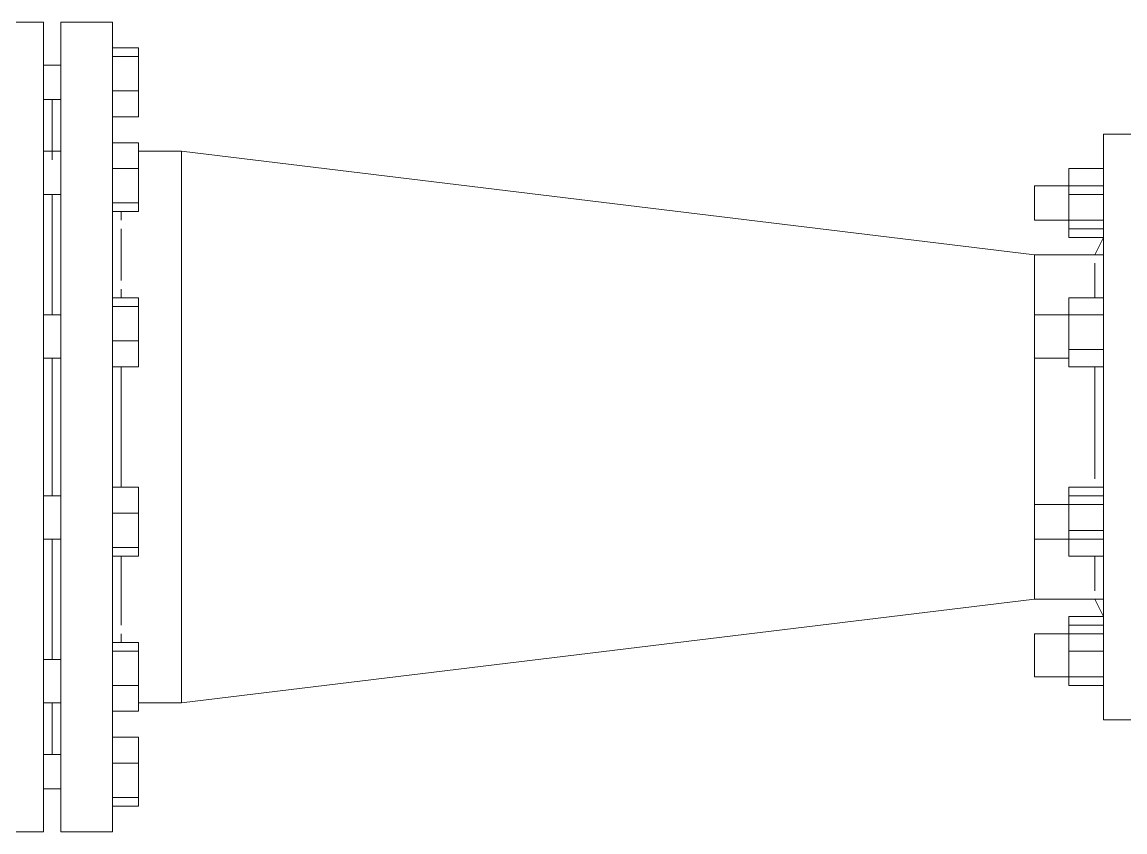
# Model space of a CAD drawing. Extents: x -187 to 52, y -9 to 65.
# Drawn here: x -129.109 to -128.568, y 35.937 to 36.335 of the extents above; entities that cross this region are included whole.
import ezdxf

# ---------------------------------------------------------------- set-up
doc = ezdxf.new("R2010")
doc.units = 0
doc.header["$MEASUREMENT"] = 0
doc.layers.add('PDF4_Geometría', color=7, linetype='Continuous')

msp = doc.modelspace()

# ---------------------------------------------------------------- linework, layer by layer
at = {"layer": 'PDF4_Geometría', "lineweight": 9}
for points in [[(-129.12007, 36.33489), (-129.09893, 36.33489)], [(-129.09893, 36.31374), (-129.09893, 36.3222), (-129.09893, 36.33066), (-129.09893, 36.33489), (-129.09893, 36.33066), (-129.09893, 36.3222)], [(-129.09047, 36.33489), (-129.06509, 36.33489)], [(-129.09047, 36.31374), (-129.09047, 36.3222), (-129.09047, 36.33066), (-129.09047, 36.33489), (-129.09047, 36.33066), (-129.09047, 36.3222)], [(-129.06509, 36.31374), (-129.06509, 36.3222), (-129.06509, 36.33066), (-129.06509, 36.33489), (-129.06509, 36.33066), (-129.06509, 36.3222)], [(-129.06509, 36.31374), (-129.06509, 36.31797), (-129.06509, 36.3222), (-129.06509, 36.31797)], [(-129.06509, 36.31374), (-129.06509, 36.31797), (-129.06509, 36.3222), (-129.06509, 36.31797)], [(-129.06509, 36.31374), (-129.06509, 36.3222), (-129.06509, 36.30951), (-129.06509, 36.29683), (-129.06509, 36.30951), (-129.06509, 36.3222)], [(-129.09893, 36.31374), (-129.09047, 36.31374)], [(-129.09893, 36.31374), (-129.09047, 36.31374)], [(-129.09047, 36.29683), (-129.09893, 36.29683)], [(-129.09047, 36.29683), (-129.0947, 36.29683), (-129.09893, 36.29683)], [(-129.09893, 36.28837), (-129.09893, 36.2926), (-129.09893, 36.28837), (-129.09893, 36.29683)], [(-129.0947, 36.28837), (-129.0947, 36.29683), (-129.0947, 36.28837), (-129.0947, 36.29683)], [(-129.0947, 36.28837), (-129.0947, 36.29683), (-129.0947, 36.28837), (-129.0947, 36.27568), (-129.0947, 36.26722), (-129.0947, 36.27568), (-129.0947, 36.28837), (-129.0947, 36.29683)], [(-129.0947, 36.26722), (-129.0947, 36.27568), (-129.0947, 36.28837), (-129.0947, 36.29683), (-129.0947, 36.28837), (-129.0947, 36.29683), (-129.0947, 36.28837), (-129.0947, 36.27568)], [(-129.09047, 36.28837), (-129.09047, 36.2926), (-129.09047, 36.28837), (-129.09047, 36.29683)], [(-129.06509, 36.29683), (-129.06509, 36.30106), (-129.06509, 36.29683), (-129.06509, 36.28837), (-129.06509, 36.29683), (-129.06509, 36.28837)], [(-129.06509, 36.29683), (-129.06509, 36.2926), (-129.06509, 36.28837), (-129.06509, 36.2926)], [(-129.06509, 36.29683), (-129.06509, 36.2926), (-129.06509, 36.28837), (-129.06509, 36.2926), (-129.06509, 36.29683), (-129.06509, 36.2926), (-129.06509, 36.28837), (-129.06509, 36.2926)], [(-129.06509, 36.27568), (-129.06509, 36.26722), (-129.06509, 36.25454), (-129.06509, 36.24185), (-129.06509, 36.25454), (-129.06509, 36.26722), (-129.06509, 36.27568), (-129.06509, 36.27991)], [(-128.57875, 36.27991), (-128.5576, 36.27991)], [(-128.57875, 36.25454), (-128.57875, 36.26722), (-128.57875, 36.27568), (-128.57875, 36.27991), (-128.57875, 36.27568), (-128.57875, 36.26722)], [(-129.06509, 36.27568), (-129.05241, 36.27568), (-129.05241, 36.27145), (-129.05241, 36.27568)], [(-129.09893, 36.25031), (-129.09047, 36.25031), (-129.09047, 36.25454), (-129.09047, 36.25877), (-129.09047, 36.26299), (-129.09047, 36.26722), (-129.09047, 36.27145), (-129.09893, 36.27145), (-129.09893, 36.26722), (-129.09893, 36.26299), (-129.09893, 36.25877), (-129.09893, 36.25454)], [(-128.57875, 36.25454), (-128.57875, 36.25877), (-128.57875, 36.26722), (-128.57875, 36.25877), (-128.57875, 36.25454), (-128.57875, 36.25877), (-128.57875, 36.26722), (-128.57875, 36.25877)], [(-128.57875, 36.25454), (-128.57875, 36.25877), (-128.57875, 36.26722), (-128.57875, 36.25877)], [(-128.57875, 36.25454), (-128.57875, 36.25877), (-128.57875, 36.26722), (-128.57875, 36.25877), (-128.57875, 36.25454), (-128.57875, 36.25877), (-128.57875, 36.26722), (-128.57875, 36.25877)], [(-128.57875, 36.25877), (-128.57875, 36.26722), (-128.57875, 36.25877), (-128.57875, 36.24608), (-128.57875, 36.23339), (-128.57875, 36.24608), (-128.57875, 36.25877), (-128.57875, 36.26722), (-128.57875, 36.25877), (-128.57875, 36.25031), (-128.57875, 36.23762), (-128.57875, 36.25031)], [(-128.59567, 36.26299), (-128.59567, 36.25031), (-128.57875, 36.25031), (-128.57875, 36.26299)], [(-128.57875, 36.26299), (-128.57875, 36.25454)], [(-128.61258, 36.25454), (-128.61258, 36.25031), (-128.61258, 36.23762), (-128.61258, 36.24608)], [(-128.61258, 36.25454), (-128.61258, 36.25031), (-128.61258, 36.23762), (-128.61258, 36.24608)], [(-129.0947, 36.25031), (-129.0947, 36.21647), (-129.0947, 36.1911), (-129.0947, 36.21647)], [(-129.0947, 36.1911), (-129.0947, 36.21647), (-129.0947, 36.25031), (-129.0947, 36.21647)], [(-128.59567, 36.23762), (-128.61258, 36.23762)], [(-128.59567, 36.23339), (-128.59567, 36.23762), (-128.59567, 36.23339), (-128.59567, 36.22916), (-128.57875, 36.22916), (-128.57875, 36.23339), (-128.57875, 36.23762), (-128.57875, 36.22493), (-128.57875, 36.23762), (-128.61258, 36.23762), (-128.59567, 36.23762)], [(-128.57875, 36.23762), (-128.57875, 36.23339), (-128.57875, 36.22916), (-128.57875, 36.23339), (-128.57875, 36.23762), (-128.57875, 36.23339), (-128.57875, 36.22916), (-128.57875, 36.23339)], [(-128.57875, 36.23762), (-128.57875, 36.23339), (-128.57875, 36.22916), (-128.57875, 36.23339), (-128.57875, 36.22916), (-128.57875, 36.23339)], [(-128.57875, 36.23762), (-128.57875, 36.23339), (-128.57875, 36.22916), (-128.57875, 36.23339), (-128.57875, 36.23762), (-128.57875, 36.23339), (-128.57875, 36.22916), (-128.57875, 36.23339)], [(-128.57875, 36.23762), (-128.57875, 36.23339), (-128.57875, 36.22916), (-128.57875, 36.23339), (-128.57875, 36.22916), (-128.57875, 36.23339)], [(-129.06509, 36.1911), (-129.06509, 36.18687), (-129.06509, 36.18264), (-129.06509, 36.17841), (-129.06509, 36.17418), (-129.06509, 36.16995), (-129.06509, 36.1615), (-129.06509, 36.16995), (-129.06509, 36.18264), (-129.06509, 36.19533), (-129.06509, 36.19956), (-129.06509, 36.19533)], [(-128.57875, 36.19956), (-128.57875, 36.19533), (-128.57875, 36.1911), (-128.57875, 36.19533)], [(-128.61258, 36.1911), (-128.61258, 36.18687), (-128.61258, 36.17841), (-128.61258, 36.16995), (-128.61258, 36.17841), (-128.61258, 36.18687)], [(-128.57875, 36.1911), (-128.57875, 36.18687), (-128.57875, 36.17841), (-128.57875, 36.16995), (-128.57875, 36.17841), (-128.57875, 36.18687)], [(-129.0947, 36.16995), (-129.0947, 36.13612), (-129.0947, 36.10229), (-129.0947, 36.13612)], [(-129.0947, 36.13612), (-129.0947, 36.10229)], [(-129.06509, 36.10652), (-129.06509, 36.09383), (-129.06509, 36.08114), (-129.06509, 36.07269), (-129.06509, 36.08114), (-129.06509, 36.09383)], [(-128.57875, 36.10652), (-128.57875, 36.10229), (-128.59567, 36.10229), (-128.59567, 36.10652)], [(-128.57875, 36.10229), (-128.57875, 36.0896), (-128.57875, 36.07691), (-128.57875, 36.07269), (-128.57875, 36.07691), (-128.57875, 36.07269), (-128.57875, 36.07691), (-128.57875, 36.0896)], [(-128.57875, 36.09806), (-128.57875, 36.08537), (-128.57875, 36.08114), (-128.57875, 36.08537), (-128.57875, 36.09806), (-128.57875, 36.10229)], [(-128.61258, 36.09806), (-128.61258, 36.08537), (-128.61258, 36.08114), (-128.61258, 36.09383)], [(-128.59567, 36.08537), (-128.59567, 36.07269), (-128.57875, 36.07269), (-128.57875, 36.08537)], [(-129.09893, 36.02194), (-129.09893, 36.05577), (-129.09893, 36.08114), (-129.09047, 36.08114), (-129.09047, 36.05577), (-129.09047, 36.02194)], [(-129.0947, 36.08114), (-129.0947, 36.05577), (-129.0947, 36.02194), (-129.0947, 36.05577)], [(-129.0947, 36.08114), (-129.0947, 36.05577), (-129.0947, 36.02194), (-129.0947, 36.05577)], [(-128.57875, 36.03462), (-128.57875, 36.03885), (-128.57875, 36.04308), (-128.57875, 36.03885), (-128.57875, 36.03462), (-128.57875, 36.03885), (-128.57875, 36.04308), (-128.57875, 36.03885)], [(-128.57875, 36.03462), (-128.57875, 36.03885), (-128.57875, 36.04308), (-128.57875, 36.03885), (-128.57875, 36.04308), (-128.57875, 36.03885)], [(-128.57875, 36.04308), (-128.57875, 36.03462)], [(-128.57875, 36.02617), (-128.57875, 36.01348), (-128.57875, 36.00502), (-128.57875, 36.01348), (-128.57875, 36.01771), (-128.57875, 36.01348), (-128.57875, 36.00502), (-128.57875, 36.01348), (-128.57875, 36.02617), (-128.57875, 36.01771), (-128.57875, 36.02617), (-128.57875, 36.03462), (-128.57875, 36.02617), (-128.57875, 36.03885), (-128.57875, 36.04308), (-128.57875, 36.03885), (-128.57875, 36.03462), (-128.57875, 36.03885), (-128.57875, 36.04308), (-128.57875, 36.03885)], [(-128.57875, 36.03462), (-128.57875, 36.03885), (-128.57875, 36.04308), (-128.57875, 36.03885), (-128.57875, 36.04308), (-128.57875, 36.03885)], [(-128.61258, 36.03462), (-128.59567, 36.03462)], [(-128.61258, 36.01771), (-128.61258, 36.01348), (-128.61258, 36.02194), (-128.61258, 36.03039), (-128.61258, 36.03462), (-128.61258, 36.02617)], [(-128.61258, 36.02617), (-128.61258, 36.01771), (-128.61258, 36.01348), (-128.61258, 36.01771)], [(-128.59567, 36.01348), (-128.61258, 36.01348)], [(-128.57875, 36.01348), (-128.57875, 36.00502), (-128.57875, 35.99656), (-128.57875, 35.99233), (-128.57875, 35.99656), (-128.57875, 36.00502)], [(-128.57875, 36.01348), (-128.57875, 36.00502), (-128.57875, 36.01348), (-128.57875, 36.00502)], [(-129.06509, 36.00079), (-129.06509, 36.00502)], [(-129.0947, 36.00079), (-129.0947, 35.99656), (-129.0947, 35.98387), (-129.0947, 35.97542), (-129.0947, 35.98387), (-129.0947, 35.97542), (-129.0947, 35.98387), (-129.0947, 35.99656)], [(-129.0947, 36.00079), (-129.0947, 35.99656), (-129.0947, 35.98387), (-129.0947, 35.97542), (-129.0947, 35.98387), (-129.0947, 35.97542), (-129.0947, 35.98387), (-129.0947, 35.99656)], [(-129.06509, 35.99656), (-129.06509, 35.99233)], [(-129.06509, 35.99233), (-129.06509, 35.97965)], [(-128.5576, 35.99233), (-128.57875, 35.99233)], [(-129.09893, 35.98387), (-129.09893, 35.97542), (-129.09893, 35.98387), (-129.09893, 35.97965)], [(-129.0947, 35.98387), (-129.0947, 35.97542), (-129.0947, 35.98387), (-129.0947, 35.97542)], [(-129.09047, 35.98387), (-129.09047, 35.97542), (-129.09047, 35.98387), (-129.09047, 35.97965)], [(-129.06509, 35.97542), (-129.06509, 35.97965), (-129.06509, 35.98387), (-129.06509, 35.97965)], [(-129.09893, 35.97542), (-129.09047, 35.97542)], [(-129.09893, 35.97542), (-129.0947, 35.97542), (-129.09047, 35.97542)], [(-129.06509, 35.96696), (-129.06509, 35.95427), (-129.06509, 35.95004), (-129.06509, 35.95427), (-129.06509, 35.9585), (-129.06509, 35.95427), (-129.06509, 35.95004), (-129.06509, 35.95427), (-129.06509, 35.96696), (-129.06509, 35.96273)], [(-129.09047, 35.9585), (-129.09893, 35.9585)], [(-129.09893, 35.9585), (-129.09893, 35.95004), (-129.09893, 35.94158), (-129.09893, 35.93735), (-129.09893, 35.94158), (-129.09893, 35.95004)], [(-129.09047, 35.9585), (-129.09047, 35.95004), (-129.09047, 35.94158), (-129.09047, 35.93735), (-129.09047, 35.94158), (-129.09047, 35.95004)], [(-129.06509, 35.9585), (-129.06509, 35.95004), (-129.06509, 35.94158), (-129.06509, 35.93735), (-129.06509, 35.94158), (-129.06509, 35.95004)], [(-129.06509, 35.9585), (-129.06509, 35.95427), (-129.06509, 35.95004), (-129.06509, 35.95427)], [(-129.09893, 35.93735), (-129.12007, 35.93735)], [(-129.06509, 35.93735), (-129.09047, 35.93735)]]:
    msp.add_lwpolyline(points, close=True, dxfattribs=at)
for points in [[(-129.09893, 36.13612), (-129.09893, 36.18264), (-129.09893, 36.22916), (-129.09893, 36.26722), (-129.09893, 36.29683), (-129.09893, 36.3222), (-129.09893, 36.33066), (-129.09893, 36.33489), (-129.09893, 36.33066), (-129.09893, 36.3222), (-129.09893, 36.31374)], [(-129.09047, 36.31374), (-129.09047, 36.3222), (-129.09047, 36.33066), (-129.09047, 36.33489), (-129.09047, 36.33066), (-129.09047, 36.3222), (-129.09047, 36.29683), (-129.09047, 36.26722), (-129.09047, 36.22916), (-129.09047, 36.18264), (-129.09047, 36.13612), (-129.09047, 36.16995)], [(-129.06509, 35.9585), (-129.06509, 35.95427), (-129.05241, 35.95427), (-129.05241, 35.95004), (-129.06509, 35.95004), (-129.06509, 35.95427), (-129.06509, 35.97119), (-129.06509, 35.98387), (-129.05241, 35.98387), (-129.05241, 35.97119), (-129.05241, 35.95427), (-129.05241, 35.95004), (-129.06509, 35.95004), (-129.06509, 35.95427), (-129.06509, 35.9585), (-129.06509, 35.95004), (-129.06509, 35.94158), (-129.06509, 35.93735), (-129.06509, 35.94158), (-129.06509, 35.95004), (-129.06509, 35.97542), (-129.06509, 36.00502), (-129.06509, 36.04308), (-129.06509, 36.0896), (-129.06509, 36.13612), (-129.06509, 36.18264), (-129.06509, 36.22916), (-129.06509, 36.26722), (-129.06509, 36.29683), (-129.06509, 36.3222), (-129.06509, 36.33066), (-129.06509, 36.33489), (-129.06509, 36.33066), (-129.06509, 36.3222), (-129.06509, 36.31374), (-129.06509, 36.30951), (-129.06509, 36.30106), (-129.06509, 36.29683), (-129.06509, 36.2926), (-129.06509, 36.28837), (-129.05241, 36.28837), (-129.05241, 36.2926), (-129.05241, 36.30951), (-129.05241, 36.3222), (-129.06509, 36.3222), (-129.06509, 36.31797), (-129.05241, 36.31797), (-129.05241, 36.30106)], [(-129.06509, 36.31797), (-129.06509, 36.3222), (-129.06509, 36.31797)], [(-129.06509, 36.31374), (-129.06509, 36.3222), (-129.06509, 36.31374)], [(-129.06509, 36.31797), (-129.06509, 36.3222), (-129.06509, 36.31797)], [(-129.06509, 36.27145), (-129.06509, 36.26722), (-129.06509, 36.27568), (-129.06509, 36.27991), (-129.06509, 36.27568), (-129.06509, 36.27991), (-129.06509, 36.2926), (-129.06509, 36.27991), (-129.06509, 36.2926), (-129.06509, 36.29683), (-129.06509, 36.28837), (-129.06509, 36.29683), (-129.06509, 36.2926), (-129.06509, 36.28837), (-129.05241, 36.28837), (-129.05241, 36.30106), (-129.05241, 36.31797), (-129.05241, 36.3222), (-129.06509, 36.3222), (-129.05241, 36.3222), (-129.05241, 36.30951), (-129.05241, 36.2926), (-129.05241, 36.28837), (-129.06509, 36.28837), (-129.06509, 36.30106), (-129.06509, 36.31797), (-129.06509, 36.3222), (-129.05241, 36.3222), (-129.05241, 36.31797)], [(-129.06509, 36.30951), (-129.06509, 36.30528), (-129.06509, 36.30951), (-129.06509, 36.31374), (-129.06509, 36.30106), (-129.05241, 36.30106), (-129.05241, 36.28837), (-129.06509, 36.28837)], [(-129.09893, 36.30951), (-129.09893, 36.30106), (-129.09893, 36.29683)], [(-129.09047, 36.29683), (-129.09047, 36.30106), (-129.09047, 36.30951)], [(-129.09893, 36.29683), (-129.09047, 36.29683)], [(-129.09893, 36.26722), (-129.09893, 36.27568), (-129.09893, 36.28837), (-129.09893, 36.29683), (-129.09893, 36.28837)], [(-129.0947, 36.28837), (-129.0947, 36.29683), (-129.0947, 36.28837)], [(-129.0947, 36.28837), (-129.0947, 36.29683), (-129.0947, 36.28837)], [(-129.09047, 36.26722), (-129.09047, 36.27568), (-129.09047, 36.28837), (-129.09047, 36.29683), (-129.09047, 36.28837), (-129.09047, 36.2926)], [(-129.09893, 36.2926), (-129.09893, 36.28837)], [(-129.06509, 36.2926), (-129.06509, 36.28837), (-129.06509, 36.2926)], [(-129.06509, 36.27568), (-129.06509, 36.27991), (-129.06509, 36.27568)], [(-129.06509, 36.27568), (-129.06509, 36.27991), (-129.06509, 36.27568)], [(-129.06509, 36.27568), (-129.06509, 36.27991), (-129.06509, 36.27568)], [(-129.05241, 36.27145), (-129.05241, 36.27568), (-129.06509, 36.27568), (-129.06509, 36.27991)], [(-128.59567, 36.23339), (-128.59567, 36.22916), (-128.57875, 36.22916), (-128.57875, 36.23339), (-128.57875, 36.23762), (-128.57875, 36.25031), (-128.57875, 36.25454), (-128.61258, 36.25454), (-128.59567, 36.25454), (-128.61258, 36.25454), (-128.59567, 36.25454), (-128.59567, 36.26299), (-128.59567, 36.25454), (-128.59567, 36.26299), (-128.57875, 36.26299), (-128.57875, 36.25454), (-128.57875, 36.25877), (-128.57875, 36.26722), (-128.57875, 36.25877), (-128.57875, 36.25454), (-128.57875, 36.26722), (-128.57875, 36.27568), (-128.57875, 36.27991), (-128.57875, 36.27568), (-128.57875, 36.26722), (-128.57875, 36.24185), (-128.57875, 36.21225), (-128.57875, 36.17418), (-128.57875, 36.13612), (-128.57875, 36.09383), (-128.57875, 36.06), (-128.57875, 36.03039), (-128.57875, 36.00502), (-128.57875, 35.99656), (-128.57875, 35.99233), (-128.57875, 35.99656), (-128.57875, 36.00502), (-128.57875, 36.01348), (-128.57875, 36.01771), (-128.57875, 36.01348), (-128.57875, 36.02194)], [(-129.06509, 36.25454), (-129.06509, 36.26299), (-129.06509, 36.26722), (-129.06509, 36.27568), (-129.06509, 36.26722), (-129.06509, 36.26299), (-129.06509, 36.26722), (-129.06509, 36.25877), (-129.06509, 36.25454), (-129.06509, 36.25031), (-129.06509, 36.24608), (-129.06509, 36.23339), (-129.06509, 36.21647), (-129.06509, 36.19956), (-129.06509, 36.19533), (-129.06509, 36.18264), (-129.06509, 36.16995), (-129.06509, 36.16573), (-129.06509, 36.16995), (-129.06509, 36.15727), (-129.06509, 36.13612), (-129.06509, 36.11498), (-129.06509, 36.09806), (-129.06509, 36.09383), (-129.06509, 36.09806), (-129.06509, 36.10652), (-129.06509, 36.11075)], [(-129.06509, 36.24608), (-129.05241, 36.24608), (-129.05241, 36.24185), (-129.06509, 36.24185), (-129.06509, 36.24608), (-129.06509, 36.26299), (-129.06509, 36.27568), (-129.05241, 36.27568), (-129.05241, 36.26299)], [(-128.58298, 36.2207), (-128.57875, 36.22916), (-128.58298, 36.2207), (-128.61258, 36.2207), (-129.03126, 36.27145), (-129.05241, 36.27145), (-129.03126, 36.27145), (-128.61258, 36.2207), (-128.57875, 36.2207)], [(-129.03126, 36.00079), (-129.03126, 36.00502), (-129.03126, 36.01771), (-129.03126, 36.03885), (-129.03126, 36.06846), (-129.03126, 36.10229), (-129.03126, 36.13612), (-129.03126, 36.16995), (-129.03126, 36.20379), (-129.03126, 36.23339), (-129.03126, 36.25454), (-129.03126, 36.26722), (-129.03126, 36.27145)], [(-129.05241, 36.24608), (-129.05241, 36.26299), (-129.06509, 36.26299)], [(-129.06509, 36.25877), (-129.06509, 36.25454), (-129.06509, 36.25877)], [(-128.59567, 36.25031), (-128.59567, 36.23339), (-128.57875, 36.23339), (-128.57875, 36.25031), (-128.57875, 36.25877), (-128.57875, 36.25454), (-128.57875, 36.25877)], [(-128.61258, 36.24608), (-128.61258, 36.25454), (-128.61258, 36.24608)], [(-128.61258, 36.24608), (-128.61258, 36.25454), (-128.61258, 36.24608)], [(-128.59567, 36.23762), (-128.59567, 36.25031), (-128.59567, 36.25454)], [(-129.09047, 36.25031), (-129.09047, 36.21647), (-129.09047, 36.1911), (-129.09893, 36.1911), (-129.09893, 36.21647), (-129.09893, 36.25031)], [(-129.06509, 36.25031), (-129.06509, 36.24185), (-129.06509, 36.25031)], [(-129.06086, 36.23762), (-129.06086, 36.24185)], [(-128.61258, 36.24608), (-128.61258, 36.23762), (-128.61258, 36.24608)], [(-128.61258, 36.24608), (-128.61258, 36.23762), (-128.61258, 36.24608)], [(-128.57875, 36.08537), (-128.57875, 36.10229), (-128.57875, 36.11921), (-128.57875, 36.13612), (-128.57875, 36.15304), (-128.57875, 36.16995), (-128.57875, 36.17418), (-128.57875, 36.18687), (-128.57875, 36.1911), (-128.57875, 36.19533), (-128.57875, 36.20802), (-128.57875, 36.21647), (-128.57875, 36.22493), (-128.57875, 36.23762), (-128.57875, 36.24608)], [(-128.57875, 36.23762), (-128.57875, 36.23339), (-128.57875, 36.23762)], [(-129.06086, 36.20802), (-129.06086, 36.21647), (-129.06086, 36.22916), (-129.06086, 36.23339)], [(-128.57875, 36.09806), (-128.57875, 36.10229), (-128.57875, 36.10652), (-128.57875, 36.10229), (-128.57875, 36.10652), (-128.57875, 36.10229), (-128.57875, 36.09806), (-128.57875, 36.08537), (-128.57875, 36.08114), (-128.57875, 36.08537), (-128.57875, 36.09806), (-128.57875, 36.10229), (-128.57875, 36.09806), (-128.61258, 36.09806), (-128.61258, 36.11075), (-128.61258, 36.13612), (-128.61258, 36.1615), (-128.61258, 36.16995), (-128.59567, 36.16995), (-128.59567, 36.17841), (-128.59567, 36.18687), (-128.59567, 36.1911), (-128.59567, 36.17418), (-128.57875, 36.17418), (-128.57875, 36.1911), (-128.59567, 36.1911), (-128.61258, 36.1911), (-128.61258, 36.20379), (-128.61258, 36.21647), (-128.61258, 36.2207)], [(-128.58298, 36.19956), (-128.58298, 36.20379), (-128.58298, 36.20802), (-128.58298, 36.21225), (-128.58298, 36.21647)], [(-129.06086, 36.19956), (-129.06086, 36.20379)], [(-129.05241, 36.17841), (-129.05241, 36.19533), (-129.06509, 36.19533), (-129.06509, 36.1911), (-129.06509, 36.18687), (-129.06509, 36.1911), (-129.06509, 36.18687), (-129.06509, 36.18264), (-129.06509, 36.18687), (-129.06509, 36.1911), (-129.06509, 36.19533), (-129.06509, 36.19956), (-129.06509, 36.19533), (-129.06509, 36.17841), (-129.06509, 36.16573), (-129.05241, 36.16573), (-129.05241, 36.17841), (-129.06509, 36.17841)], [(-129.05241, 36.19533), (-129.05241, 36.19956), (-129.06509, 36.19956)], [(-128.59567, 36.1911), (-128.59567, 36.19956), (-128.57875, 36.19956), (-128.57875, 36.1911), (-128.57875, 36.18687), (-128.57875, 36.17841), (-128.57875, 36.16995), (-128.57875, 36.1615), (-128.57875, 36.16995), (-128.57875, 36.18264), (-128.57875, 36.19533), (-128.57875, 36.19956), (-128.57875, 36.19533), (-128.57875, 36.18264)], [(-129.09047, 35.9585), (-129.09893, 35.9585), (-129.09047, 35.9585), (-129.09047, 35.95004), (-129.09047, 35.94158), (-129.09047, 35.93735), (-129.09047, 35.94158), (-129.09047, 35.95004), (-129.09047, 35.97542), (-129.09047, 36.00502), (-129.09047, 36.04308), (-129.09047, 36.0896), (-129.09047, 36.13612), (-129.09047, 36.10229), (-129.09893, 36.10229), (-129.09893, 36.13612), (-129.09893, 36.16995), (-129.09047, 36.16995), (-129.09047, 36.17418), (-129.09047, 36.17841), (-129.09047, 36.18264), (-129.09047, 36.18687), (-129.09047, 36.1911), (-129.09047, 36.18687)], [(-129.09893, 36.18687), (-129.09893, 36.1911), (-129.09893, 36.18687), (-129.09893, 36.18264), (-129.09893, 36.17841), (-129.09893, 36.17418), (-129.09893, 36.16995)], [(-128.57875, 36.16995), (-128.57875, 36.16573), (-128.57875, 36.16995), (-128.57875, 36.17841)], [(-128.59567, 36.17418), (-128.59567, 36.16573), (-128.57875, 36.16573), (-128.57875, 36.17418)], [(-129.0947, 36.16995), (-129.0947, 36.13612)], [(-129.0947, 36.16995), (-129.0947, 36.13612)], [(-129.06086, 36.10652), (-129.06086, 36.11921), (-129.06086, 36.13612), (-129.06086, 36.15304), (-129.06086, 36.16573)], [(-128.58298, 36.16573), (-128.58298, 36.1615), (-128.58298, 36.14881), (-128.58298, 36.13612), (-128.58298, 36.12343), (-128.58298, 36.11075)], [(-129.09893, 35.9585), (-129.09893, 35.95004), (-129.09893, 35.94158), (-129.09893, 35.93735), (-129.09893, 35.94158), (-129.09893, 35.95004), (-129.09893, 35.97542), (-129.09893, 36.00502), (-129.09893, 36.04308), (-129.09893, 36.0896), (-129.09893, 36.13612)], [(-129.06509, 36.00079), (-129.06509, 35.99233), (-129.06509, 35.99656), (-129.06509, 36.00925), (-129.06509, 36.02194), (-129.06509, 36.00925), (-129.06509, 35.99656), (-129.06509, 35.99233), (-129.06509, 36.00502), (-129.06509, 36.00925), (-129.06509, 36.01348), (-129.06509, 36.01771), (-129.06509, 36.02194), (-129.06509, 36.02617), (-129.06509, 36.03885), (-129.06509, 36.05577), (-129.06509, 36.07269), (-129.06509, 36.08114), (-129.06509, 36.08537), (-129.06509, 36.0896), (-129.06509, 36.09383), (-129.06509, 36.09806), (-129.06509, 36.10229), (-129.06509, 36.10652), (-129.06509, 36.11075), (-129.06509, 36.10652), (-129.06509, 36.09383), (-129.06509, 36.07691), (-129.06509, 36.07269), (-129.05241, 36.07269), (-129.05241, 36.07691), (-129.06509, 36.07691)], [(-129.05241, 36.09383), (-129.05241, 36.10652), (-129.06509, 36.10652)], [(-129.09893, 36.10229), (-129.09893, 36.09806), (-129.09893, 36.09383), (-129.09893, 36.0896), (-129.09893, 36.08537), (-129.09893, 36.08114)], [(-129.09047, 36.08114), (-129.09047, 36.08537), (-129.09047, 36.0896), (-129.09047, 36.09383), (-129.09047, 36.09806), (-129.09047, 36.10229)], [(-129.06509, 36.09806), (-129.06509, 36.10229)], [(-128.59567, 36.10229), (-128.59567, 36.08537)], [(-128.59567, 36.08114), (-128.59567, 36.08537), (-128.59567, 36.09806)], [(-129.05241, 36.07691), (-129.05241, 36.09383), (-129.06509, 36.09383)], [(-129.06509, 36.0896), (-129.06509, 36.08537), (-129.06509, 36.0896)], [(-129.06509, 36.07269), (-129.06509, 36.08114), (-129.06509, 36.08537)], [(-128.61258, 36.05154), (-128.61258, 36.05577), (-128.61258, 36.06846), (-128.61258, 36.08114), (-128.57875, 36.08114), (-128.57875, 36.07269), (-128.57875, 36.06423), (-128.57875, 36.05577), (-128.57875, 36.04731), (-128.57875, 36.04308), (-128.59567, 36.04308), (-128.59567, 36.03462), (-128.59567, 36.04308), (-128.57875, 36.04308), (-128.57875, 36.03462), (-128.61258, 36.03462), (-128.59567, 36.03462), (-128.59567, 36.03885), (-128.57875, 36.03885), (-128.57875, 36.02617), (-128.59567, 36.02617), (-128.59567, 36.03885)], [(-128.57875, 36.08114), (-128.57875, 36.07691), (-128.57875, 36.08114)], [(-129.06086, 36.07269), (-129.06086, 36.06846), (-129.06086, 36.06423), (-129.06086, 36.05577), (-129.06086, 36.04308), (-129.06086, 36.03885)], [(-128.58298, 36.07269), (-128.58298, 36.06846), (-128.58298, 36.06423), (-128.58298, 36.06), (-128.58298, 36.05577)], [(-129.05241, 35.95427), (-129.05241, 35.97119), (-129.06509, 35.97119), (-129.06509, 35.97542), (-129.06509, 35.97965), (-129.06509, 35.99233), (-129.06509, 35.99656), (-129.05241, 35.99656), (-129.05241, 36.00079), (-129.03126, 36.00079), (-128.61258, 36.05154), (-128.58298, 36.05154), (-128.57875, 36.04308), (-128.58298, 36.05154)], [(-129.05241, 36.02617), (-129.05241, 36.03039), (-129.06509, 36.03039), (-129.06509, 36.02617), (-129.06509, 36.00925), (-129.06509, 35.99656), (-129.05241, 35.99656), (-129.05241, 36.00079), (-129.03126, 36.00079), (-128.61258, 36.05154), (-128.57875, 36.05154)], [(-128.57875, 36.03885), (-128.57875, 36.03462), (-128.57875, 36.04308), (-128.57875, 36.03462), (-128.57875, 36.02617), (-128.57875, 36.03039)], [(-128.57875, 36.03462), (-128.57875, 36.03885), (-128.57875, 36.03462)], [(-128.57875, 36.03462), (-128.57875, 36.03885), (-128.57875, 36.03462)], [(-129.06086, 36.03462), (-129.06086, 36.03039)], [(-128.61258, 36.03462), (-128.61258, 36.02617), (-128.61258, 36.03039), (-128.61258, 36.02194), (-128.61258, 36.01348), (-128.61258, 36.01771), (-128.61258, 36.02617), (-128.61258, 36.03462), (-128.61258, 36.03039)], [(-129.06509, 36.02194), (-129.06509, 36.01771), (-129.06509, 36.01348), (-129.06509, 36.01771), (-129.06509, 36.02194), (-129.06509, 36.03039)], [(-129.06509, 36.02194), (-129.06509, 36.03039), (-129.06509, 36.02194)], [(-129.05241, 36.00925), (-129.05241, 36.02617), (-129.06509, 36.02617)], [(-128.59567, 36.03039), (-128.59567, 36.02617), (-128.59567, 36.01771), (-128.59567, 36.01348), (-128.59567, 36.00925), (-128.59567, 36.01348), (-128.61258, 36.01348), (-128.57875, 36.01348), (-128.57875, 36.00925), (-128.57875, 36.01348), (-128.57875, 36.00502), (-128.57875, 36.01348), (-128.57875, 36.01771), (-128.57875, 36.01348), (-128.57875, 36.00925), (-128.59567, 36.00925)], [(-128.61258, 36.02617), (-128.61258, 36.03039), (-128.61258, 36.02617)], [(-128.61258, 36.02617), (-128.61258, 36.01771), (-128.61258, 36.02617)], [(-128.59567, 36.02617), (-128.59567, 36.00925), (-128.57875, 36.00925), (-128.59567, 36.00925), (-128.59567, 36.01348)], [(-128.57875, 36.01348), (-128.57875, 36.01771), (-128.57875, 36.02617), (-128.57875, 36.00925)], [(-129.09893, 36.02194), (-129.09893, 36.01771), (-129.09893, 36.01348), (-129.09893, 36.00925), (-129.09893, 36.00502), (-129.09893, 36.00079), (-129.09047, 36.00079), (-129.09047, 36.00502), (-129.09047, 36.00925), (-129.09047, 36.01348), (-129.09047, 36.01771), (-129.09047, 36.02194)], [(-129.06509, 36.00925), (-129.05241, 36.00925), (-129.05241, 35.99656), (-129.06509, 35.99656), (-129.05241, 35.99656), (-129.05241, 36.00079)], [(-128.57875, 36.01348), (-128.57875, 36.00502), (-128.57875, 36.01348)], [(-128.57875, 36.01348), (-128.57875, 36.00502), (-128.57875, 36.01348)], [(-128.57875, 36.01348), (-128.57875, 36.00502), (-128.57875, 36.01348)], [(-129.09893, 35.99656), (-129.09893, 35.98387), (-129.09893, 35.97542), (-129.09893, 35.98387), (-129.09893, 35.97965), (-129.09893, 35.97542), (-129.09893, 35.97119)], [(-129.09047, 35.97119), (-129.09047, 35.97542), (-129.09047, 35.97965), (-129.09047, 35.98387), (-129.09047, 35.97542), (-129.09047, 35.98387), (-129.09047, 35.99656)], [(-129.06509, 35.99656), (-129.06509, 35.99233), (-129.06509, 35.99656)], [(-129.06509, 35.99656), (-129.06509, 35.99233), (-129.06509, 35.99656)], [(-129.06509, 35.99656), (-129.06509, 35.99233), (-129.06509, 35.99656)], [(-129.0947, 35.98387), (-129.0947, 35.97542), (-129.0947, 35.98387)], [(-129.0947, 35.98387), (-129.0947, 35.97542), (-129.0947, 35.98387)], [(-129.06509, 35.97965), (-129.06509, 35.98387), (-129.06509, 35.97965)], [(-129.06509, 35.97542), (-129.06509, 35.98387), (-129.06509, 35.97542)], [(-129.06509, 35.97542), (-129.06509, 35.97965), (-129.06509, 35.98387), (-129.06509, 35.97965), (-129.06509, 35.96696), (-129.06509, 35.97965), (-129.06509, 35.98387), (-129.06509, 35.97965), (-129.06509, 35.98387), (-129.05241, 35.98387), (-129.05241, 35.97965), (-129.05241, 35.96273), (-129.05241, 35.95004), (-129.06509, 35.95004), (-129.05241, 35.95004), (-129.05241, 35.96273), (-129.05241, 35.97965), (-129.05241, 35.98387), (-129.06509, 35.98387)], [(-129.05241, 35.97119), (-129.05241, 35.98387), (-129.06509, 35.98387), (-129.06509, 35.97965)], [(-129.06509, 35.97542), (-129.06509, 35.98387), (-129.06509, 35.97542)], [(-129.09047, 35.97542), (-129.09893, 35.97542)], [(-129.06509, 35.97119), (-129.06509, 35.97542), (-129.06509, 35.97119)], [(-129.06509, 35.95004), (-129.06509, 35.9585), (-129.06509, 35.96696)], [(-129.06509, 35.9585), (-129.06509, 35.95004), (-129.06509, 35.9585)], [(-129.06509, 35.9585), (-129.06509, 35.95004), (-129.06509, 35.9585)], [(-129.06509, 35.95427), (-129.06509, 35.95004), (-129.06509, 35.95427)]]:
    msp.add_lwpolyline(points, dxfattribs=at)

doc.saveas('drawing.dxf')
